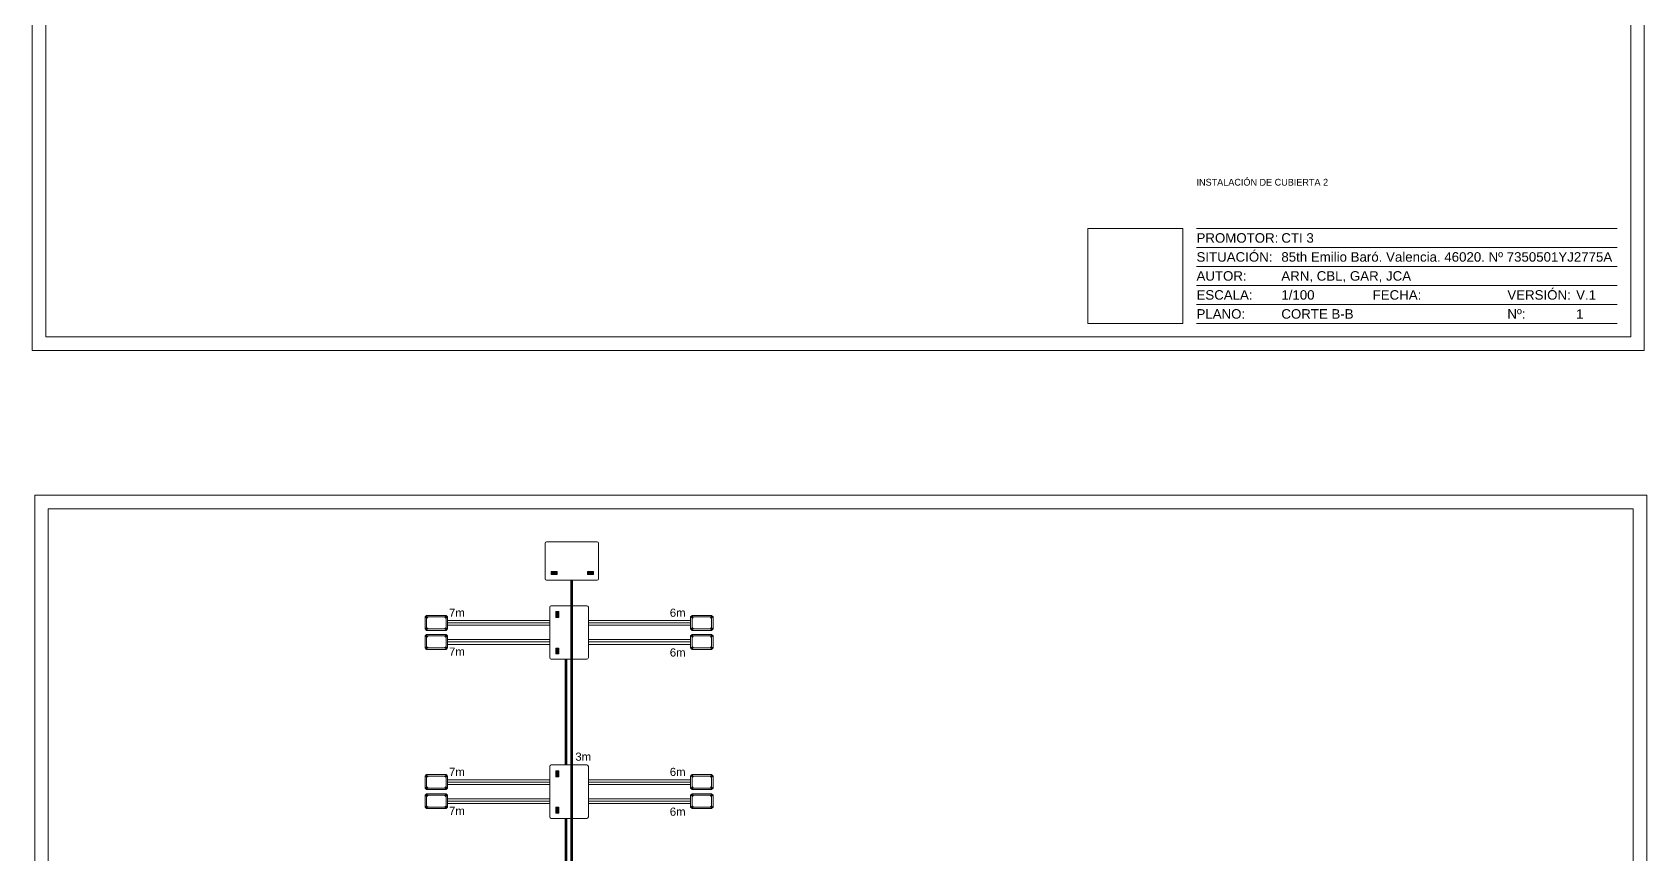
# Model space of a CAD drawing. Header units: metres. Extents: x -2 to 3328848, y -2 to 2725060.
# Drawn here: x 1663573 to 1664168, y 1362704 to 1363007 of the extents above; entities that cross this region are included whole.
import ezdxf
from ezdxf.enums import TextEntityAlignment as Align

# ---------------------------------------------------------------- set-up
doc = ezdxf.new("R2018")
doc.units = ezdxf.units.M
doc.layers.get('0').update_dxf_attribs({"color": 253, "lineweight": 0})
doc.layers.add('CAJETIN', color=7, linetype='Continuous', lineweight=0, true_color=0x000000)
doc.layers.add('ICT_INTERNA', color=170, linetype='Continuous', lineweight=0)
doc.layers.add('ICT_SUPERIOR', color=30, linetype='Continuous', lineweight=0)
doc.styles.add('COTA', font='arial.ttf', dxfattribs={"height": 1})
doc.styles.get("Standard").update_dxf_attribs({"font": 'arial.ttf'})
picture_1 = doc.add_image_def('image1.png', size_in_pixel=(477, 477))

# ---------------------------------------------------------------- blocks, each defined once
blk = doc.blocks.new('*U96')
for p, q in [((-10, 45), (-165, 45)), ((-10, 38), (-165, 38)), ((-10, 31), (-165, 31)), ((-10, 24), (-165, 24)), ((-10, 17), (-165, 17)), ((-10, 10), (-165, 10))]:
    blk.add_line(p, q)
for points in [[(-594, 0), (0, 0), (0, 420), (-594, 420)], [(-589, 5), (-5, 5), (-5, 415), (-589, 415)], [(-170, 45), (-205, 45), (-205, 10), (-170, 10)]]:
    blk.add_lwpolyline(points, close=True)
for s, p in [('PROMOTOR:', (-165, 41.5)), ('SITUACIÓN:', (-165, 34.5)), ('AUTOR:', (-165, 27.5)), ('ESCALA:', (-165, 20.5)), ('FECHA:', (-100.09, 20.5)), ('VERSIÓN:', (-50.46, 20.5)), ('PLANO:', (-165, 13.5)), ('Nº:', (-50.46, 13.5))]:
    blk.add_text(s, height=3.5).set_placement(p, align=Align.MIDDLE_LEFT)
at = {"lineweight": 30, "flags": 104}
blk.add_attdef('NOMBRE_PROYECTO', text='', height=5, dxfattribs=at).set_placement((-165, 63.27), align=Align.TOP_LEFT)
for tag, p in [('PROMOTOR', (-133.74, 41.5)), ('SITUACION', (-133.74, 34.5)), ('AUTOR', (-133.74, 27.5)), ('1/X', (-133.74, 20.5)), ('XX/XX/XXXX', (-80.02, 20.5)), ('V.X', (-25.12, 20.5)), ('NOMBRE_PLANO', (-133.74, 13.5)), ('X', (-25.12, 13.48))]:
    blk.add_attdef(tag, text='', height=3.5).set_placement(p, align=Align.MIDDLE_LEFT)
blk = doc.blocks.new('Registro enlace')
for p, q in [((0, 1.75), (0, 0.05)), ((1.25, 1.8), (0.05, 1.8)), ((1.3, 0.05), (1.3, 1.75)), ((0.2, 1.575), (0.3, 1.575)), ((0.2, 1.55), (0.3, 1.55)), ((0.2, 1.45), (0.3, 1.45)), ((0.2, 1.425), (0.3, 1.425)), ((0.05, 0), (1.25, 0)), ((0.2, 0.35), (0.3, 0.35)), ((0.2, 0.325), (0.3, 0.325)), ((0.2, 0.225), (0.3, 0.225)), ((0.2, 0.2), (0.3, 0.2))]:
    blk.add_line(p, q)
for points in [[(0.2, 1.6), (0.3, 1.6), (0.3, 1.4), (0.2, 1.4)], [(0.2, 0.375), (0.3, 0.375), (0.3, 0.175), (0.2, 0.175)]]:
    blk.add_lwpolyline(points, close=True)
for centre, radius in [((0.25, 1.5), 0.0354), ((0.25, 1.5), 0.0202), ((0.25, 0.275), 0.0354), ((0.25, 0.275), 0.0202)]:
    blk.add_circle(centre, radius)
for centre, start, end in [((0.05, 1.75), 90, 180), ((1.25, 1.75), 0, 90), ((0.05, 0.05), 180, 270), ((1.25, 0.05), 270, 0)]:
    blk.add_arc(centre, 0.05, start, end)
blk = doc.blocks.new('RTR')
for p, q in [((-0.75, 0.4), (-0.65, 0.5)), ((-0.75, -0.4), (-0.75, 0.4)), ((-0.65, 0.5), (0.65, 0.5)), ((-0.65, 0.3), (-0.55, 0.4)), ((-0.65, -0.3), (-0.65, 0.3)), ((-0.55, 0.4), (0.55, 0.4)), ((0.55, 0.4), (0.65, 0.3)), ((0.65, 0.5), (0.75, 0.4)), ((0.65, 0.3), (0.65, -0.3)), ((0.75, 0.4), (0.75, -0.4)), ((-0.75, -0.4), (-0.65, -0.5)), ((-0.65, -0.3), (-0.55, -0.4)), ((0.65, -0.5), (-0.65, -0.5)), ((0.55, -0.4), (-0.55, -0.4)), ((0.65, -0.3), (0.55, -0.4)), ((0.65, -0.5), (0.75, -0.4))]:
    blk.add_line(p, q)
for centre, radius in [((-0.65, 0.4), 0.05), ((-0.65, 0.4), 0.025), ((0.65, 0.4), 0.0559), ((0.65, 0.4), 0.025), ((-0.65, -0.4), 0.0559), ((-0.65, -0.4), 0.0354), ((0.65, -0.4), 0.0559), ((0.65, -0.4), 0.025)]:
    blk.add_circle(centre, radius)

msp = doc.modelspace()

# ---------------------------------------------------------------- linework, layer by layer
at = {"layer": 'CAJETIN', "linetype": 'Continuous'}
for points in [[(1663573.183, 1362889.845), (1664167.183, 1362889.845), (1664167.183, 1363309.845), (1663573.183, 1363309.845)], [(1663578.183, 1362894.845), (1664162.183, 1362894.845), (1664162.183, 1363304.845), (1663578.183, 1363304.845)], [(1663574.074, 1362416.541), (1664168.074, 1362416.541), (1664168.074, 1362836.541), (1663574.074, 1362836.541)], [(1663579.074, 1362421.541), (1664163.074, 1362421.541), (1664163.074, 1362831.541), (1663579.074, 1362831.541)]]:
    msp.add_lwpolyline(points, close=True, dxfattribs=at)
at = {"layer": 'ICT_INTERNA'}
for p, q in [((1663763.877, 1362790.356), (1663726.184, 1362790.356)), ((1663763.877, 1362789.479), (1663726.184, 1362789.479)), ((1663763.877, 1362788.602), (1663726.184, 1362788.602)), ((1663815.786, 1362790.356), (1663778.093, 1362790.356)), ((1663815.786, 1362789.479), (1663778.093, 1362789.479)), ((1663815.786, 1362788.602), (1663778.093, 1362788.602)), ((1663763.877, 1362783.325), (1663726.184, 1362783.325)), ((1663763.877, 1362782.448), (1663726.184, 1362782.448)), ((1663815.786, 1362783.325), (1663778.093, 1362783.325)), ((1663815.786, 1362782.448), (1663778.093, 1362782.448)), ((1663763.877, 1362781.571), (1663726.184, 1362781.571)), ((1663815.786, 1362781.571), (1663778.093, 1362781.571)), ((1663763.877, 1362731.688), (1663726.184, 1362731.688)), ((1663763.877, 1362730.811), (1663726.184, 1362730.811)), ((1663763.877, 1362729.934), (1663726.184, 1362729.934)), ((1663815.786, 1362731.688), (1663778.093, 1362731.688)), ((1663815.786, 1362730.811), (1663778.093, 1362730.811)), ((1663815.786, 1362729.934), (1663778.093, 1362729.934)), ((1663763.877, 1362724.658), (1663726.184, 1362724.658)), ((1663763.877, 1362723.781), (1663726.184, 1362723.781)), ((1663763.877, 1362722.904), (1663726.184, 1362722.904)), ((1663815.786, 1362724.658), (1663778.093, 1362724.658)), ((1663815.786, 1362723.781), (1663778.093, 1362723.781)), ((1663815.786, 1362722.904), (1663778.093, 1362722.904))]:
    msp.add_line(p, q, dxfattribs=at)
at = {"layer": 'ICT_INTERNA', "lineweight": 100}
for p, q in [((1663769.96, 1362737.138), (1663769.96, 1362776.122)), ((1663769.96, 1362678.47), (1663769.96, 1362717.454))]:
    msp.add_line(p, q, dxfattribs=at)
at = {"layer": 'ICT_SUPERIOR', "lineweight": 100}
for p, q in [((1663772.011, 1362737.138), (1663772.011, 1362805.176)), ((1663772.011, 1362678.47), (1663772.011, 1362737.138))]:
    msp.add_line(p, q, dxfattribs=at)

# ---------------------------------------------------------------- block references
at = {"layer": 'CAJETIN'}
ref = msp.add_blockref('*U96', (1664167.183, 1362889.845), dxfattribs=at)
lines = msp.add_mtext('INSTALACIÓN DE CUBIERTA 2', dxfattribs={"layer": '0', "insert": (1664002.183, 1362953.12), "char_height": 2.5, "attachment_point": 1})
ref.add_attrib('NOMBRE_PROYECTO', '', (1664002.183, 1362953.12), dxfattribs={"flags": 104}).embed_mtext(lines)
ref.add_attrib('PROMOTOR', 'CTI 3', dxfattribs={"layer": '0', "height": 3.5}).set_placement((1664033.443, 1362931.345), align=Align.MIDDLE_LEFT)
ref.add_attrib('SITUACION', '85th Emilio Baró. Valencia. 46020. Nº 7350501YJ2775A', dxfattribs={"layer": '0', "height": 3.5}).set_placement((1664033.443, 1362924.345), align=Align.MIDDLE_LEFT)
ref.add_attrib('AUTOR', 'ARN, CBL, GAR, JCA', dxfattribs={"layer": '0', "height": 3.5}).set_placement((1664033.443, 1362917.345), align=Align.MIDDLE_LEFT)
ref.add_attrib('1/X', '1/100', dxfattribs={"layer": '0', "height": 3.5}).set_placement((1664033.443, 1362910.345), align=Align.MIDDLE_LEFT)
ref.add_attrib('NOMBRE_PLANO', 'CORTE B-B', dxfattribs={"layer": '0', "height": 3.5}).set_placement((1664033.443, 1362903.345), align=Align.MIDDLE_LEFT)
ref.add_attrib('V.X', 'V.1', dxfattribs={"layer": '0', "height": 3.5}).set_placement((1664142.065, 1362910.345), align=Align.MIDDLE_LEFT)
ref.add_attrib('X', '1', dxfattribs={"layer": '0', "height": 3.5}).set_placement((1664142.065, 1362903.322), align=Align.MIDDLE_LEFT)
ref = msp.add_blockref('*U96', (1664168.074, 1362416.541), dxfattribs=at)
lines = msp.add_mtext('E.G.I PARA REDES DE ALIMENTACIÓN, \\PDISTRIBUCIÓN Y DISPERSIÓN', dxfattribs={"layer": '0', "insert": (1664003.074, 1362479.816), "char_height": 2.5, "attachment_point": 1})
ref.add_attrib('NOMBRE_PROYECTO', '', (1664003.074, 1362479.816), dxfattribs={"flags": 104}).embed_mtext(lines)
ref.add_attrib('PROMOTOR', 'CTI 3', dxfattribs={"layer": '0', "height": 3.5}).set_placement((1664034.334, 1362458.041), align=Align.MIDDLE_LEFT)
ref.add_attrib('SITUACION', '85th Emilio Baró. Valencia. 46020. Nº 7350501YJ2775A', dxfattribs={"layer": '0', "height": 3.5}).set_placement((1664034.334, 1362451.041), align=Align.MIDDLE_LEFT)
ref.add_attrib('AUTOR', 'ARN, CBL, GAR, JCA', dxfattribs={"layer": '0', "height": 3.5}).set_placement((1664034.334, 1362444.041), align=Align.MIDDLE_LEFT)
ref.add_attrib('1/X', '1/100', dxfattribs={"layer": '0', "height": 3.5}).set_placement((1664034.334, 1362437.041), align=Align.MIDDLE_LEFT)
ref.add_attrib('NOMBRE_PLANO', '2.3.A', dxfattribs={"layer": '0', "height": 3.5}).set_placement((1664034.334, 1362430.041), align=Align.MIDDLE_LEFT)
ref.add_attrib('XX/XX/XXXX', '11/11/22', dxfattribs={"layer": '0', "height": 3.5}).set_placement((1664088.05, 1362437.041), align=Align.MIDDLE_LEFT)
ref.add_attrib('V.X', 'V.1', dxfattribs={"layer": '0', "height": 3.5}).set_placement((1664142.955, 1362437.041), align=Align.MIDDLE_LEFT)
ref.add_attrib('X', '1', dxfattribs={"layer": '0', "height": 3.5}).set_placement((1664142.955, 1362430.018), align=Align.MIDDLE_LEFT)
at = {"layer": 'ICT_INTERNA'}
for name, p, xscale, yscale, zscale in [('Registro enlace', (1663763.877, 1362776.122), 10.93519162541876, 10.93519162541876, 10.93519162541876), ('RTR', (1663722.04, 1362789.479), 5.525424279272556, 5.525424279272556, 5.525424279272556), ('RTR', (1663819.93, 1362789.479), 5.525424279272556, 5.525424279272556, 5.525424279272556), ('RTR', (1663722.04, 1362782.448), 5.525424279272556, 5.525424279272556, 5.525424279272556), ('RTR', (1663819.93, 1362782.448), 5.525424279272556, 5.525424279272556, 5.525424279272556), ('Registro enlace', (1663763.877, 1362717.454), 10.93519162541876, 10.93519162541876, 10.93519162541876), ('RTR', (1663722.04, 1362730.811), 5.525424279272556, 5.525424279272556, 5.525424279272556), ('RTR', (1663819.93, 1362730.811), 5.525424279272556, 5.525424279272556, 5.525424279272556), ('RTR', (1663722.04, 1362723.781), 5.525424279272556, 5.525424279272556, 5.525424279272556), ('RTR', (1663819.93, 1362723.781), 5.525424279272556, 5.525424279272556, 5.525424279272556)]:
    msp.add_blockref(name, p, dxfattribs=dict(at, xscale=xscale, yscale=yscale, zscale=zscale))
at = {"layer": 'ICT_SUPERIOR', "xscale": 10.93519162541876, "yscale": 10.93519162541876, "zscale": 10.93519162541876, "rotation": 90}
msp.add_blockref('Registro enlace', (1663781.852, 1362805.176), dxfattribs=at)

# ---------------------------------------------------------------- texts
at = {"layer": 'ICT_INTERNA', "ltscale": 0.015, "char_height": 3, "attachment_point": 1, "style": 'COTA'}
for s, insert in [('\\pxqc;7m', (1663727.75, 1362794.733)), ('\\pxqc;6m', (1663809.1, 1362794.733)), ('\\pxqc;7m', (1663727.75, 1362780.395)), ('\\pxqc;6m', (1663809.1, 1362780.081)), ('\\pxqc;3m', (1663774.296, 1362741.681)), ('\\pxqc;7m', (1663727.75, 1362736.066)), ('\\pxqc;6m', (1663809.1, 1362736.066)), ('\\pxqc;7m', (1663727.75, 1362721.728)), ('\\pxqc;6m', (1663809.1, 1362721.413))]:
    msp.add_mtext_dynamic_manual_height_columns(s, width=3.81057, gutter_width=4, heights=[1.343], dxfattribs=dict(at, insert=insert))

# ---------------------------------------------------------------- pictures from other files: only their frames are drawn
image = msp.add_image(picture_1, insert=(1663962.183, 1362899.845), size_in_units=(35, 35))
image.dxf.flags = 7

doc.saveas('drawing.dxf')
